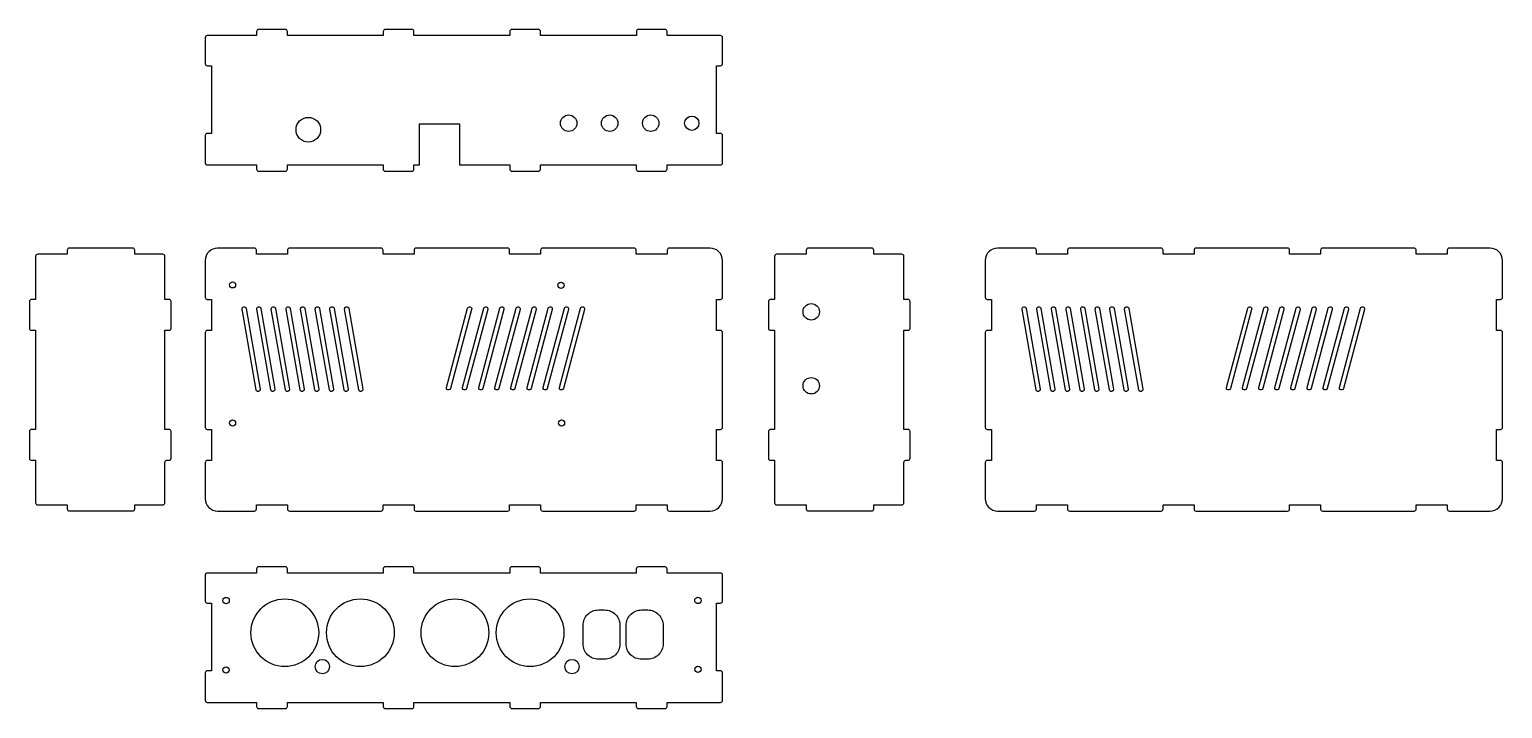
# Model space of a CAD drawing. Header units: millimetres. Extents: x -95 to 623, y -131 to 200.
import ezdxf

# ---------------------------------------------------------------- set-up
doc = ezdxf.new("R2010")
doc.units = ezdxf.units.MM
doc.layers.get('0').update_dxf_attribs({"linetype": 'CONTINUOUS'})

msp = doc.modelspace()

# ---------------------------------------------------------------- linework, layer by layer
for points in [[(214.65, 130.92, 0.414214), (215.65, 131.92), (215.65, 133.92), (241.65, 133.92, 0.414214), (242.65, 134.92), (242.65, 148.28, 0.414214), (241.65, 149.28), (239.66, 149.28), (239.66, 182.28), (241.65, 182.28, 0.414214), (242.65, 183.28), (242.65, 195.92, 0.414214), (241.65, 196.92), (215.67, 196.92), (215.67, 198.92, 0.414214), (214.67, 199.92), (201.67, 199.92, 0.414214), (200.67, 198.92), (200.67, 196.92), (154, 196.92), (154, 198.92, 0.414214), (153, 199.92), (140, 199.92, 0.414214), (139, 198.92), (139, 196.92), (92.33, 196.92), (92.33, 198.92, 0.414214), (91.33, 199.92), (78.33, 199.92, 0.414214), (77.33, 198.92), (77.33, 196.92), (30.67, 196.92), (30.67, 198.92, 0.414214), (29.67, 199.92), (16.67, 199.92, 0.414214), (15.67, 198.92), (15.67, 196.92), (-8.34, 196.92, 0.414214), (-9.34, 195.92), (-9.34, 183.28, 0.414214), (-8.34, 182.28), (-6.34, 182.28), (-6.34, 149.28), (-8.34, 149.28, 0.414214), (-9.34, 148.28), (-9.34, 134.92, 0.414214), (-8.34, 133.92), (15.65, 133.92), (15.65, 131.92, 0.414214), (16.65, 130.92), (29.65, 130.92, 0.414214), (30.65, 131.92), (30.65, 133.92), (77.32, 133.92), (77.32, 131.92, 0.414214), (78.32, 130.92), (91.32, 130.92, 0.414214), (92.32, 131.92), (92.32, 133.92), (95.06, 133.92), (95.06, 153.92), (114.57, 153.92), (114.57, 133.92), (138.99, 133.92), (138.99, 131.92, 0.414214), (139.99, 130.92), (152.99, 130.92, 0.414214), (153.99, 131.92), (153.99, 133.92), (200.65, 133.92), (200.65, 131.92, 0.414214), (201.65, 130.92)], [(-76.57, -33.57, 0.414214), (-75.57, -34.57), (-44.67, -34.57, 0.414214), (-43.67, -33.57), (-43.67, -31.57), (-30, -31.57, 0.414214), (-29, -30.57), (-29, -10.88, -0.414214), (-28, -9.88), (-27, -9.88, 0.414214), (-26, -8.88), (-26, 4.12, 0.414214), (-27, 5.12), (-29, 5.12), (-29, 53.43), (-27, 53.43, 0.414214), (-26, 54.43), (-26, 67.43, 0.414214), (-27, 68.43), (-29, 68.43), (-29, 89.43, 0.414214), (-30, 90.43), (-43.67, 90.43), (-43.67, 92.42, 0.414214), (-44.67, 93.42), (-75.57, 93.42, 0.414214), (-76.57, 92.42), (-76.57, 90.43), (-90.99, 90.43, 0.414214), (-91.99, 89.43), (-91.99, 68.43), (-93.99, 68.43, 0.414214), (-94.99, 67.43), (-94.99, 54.43, 0.414214), (-93.99, 53.43), (-91.99, 53.43), (-91.99, 5.12), (-93.99, 5.12, 0.414214), (-94.99, 4.12), (-94.99, -8.88, 0.414214), (-93.99, -9.88), (-91.99, -9.88), (-91.99, -30.57, 0.414214), (-90.99, -31.57), (-76.57, -31.57)], [(-8.35, -9.94, 0.414214), (-9.35, -10.94), (-9.35, -28.58, 0.414214), (-3.35, -34.58), (14.6, -34.58, 0.414214), (15.6, -33.58), (15.6, -31.57), (30.7, -31.57), (30.7, -33.58, 0.414214), (31.7, -34.58), (76.27, -34.58, 0.414214), (77.27, -33.58), (77.27, -31.57), (92.37, -31.57), (92.37, -33.58, 0.414214), (93.37, -34.58), (137.94, -34.58, 0.414214), (138.94, -33.58), (138.94, -31.57), (154.04, -31.57), (154.04, -33.58, 0.414214), (155.04, -34.58), (199.6, -34.58, 0.414214), (200.6, -33.58), (200.6, -31.57), (215.7, -31.57), (215.7, -33.58, 0.414214), (216.7, -34.58), (236.65, -34.58, 0.414214), (242.65, -28.58), (242.65, -10.94, 0.414214), (241.65, -9.94), (239.65, -9.94), (239.65, 5.16), (241.65, 5.16, 0.414214), (242.65, 6.16), (242.65, 52.37, 0.414214), (241.65, 53.37), (239.65, 53.37), (239.65, 68.47), (241.65, 68.47, 0.414214), (242.65, 69.47), (242.65, 87.42, 0.414214), (236.65, 93.42), (216.7, 93.42, 0.414214), (215.7, 92.42), (215.7, 90.42), (200.6, 90.42), (200.6, 92.42, 0.414214), (199.6, 93.42), (155.04, 93.42, 0.414214), (154.04, 92.42), (154.04, 90.42), (138.94, 90.42), (138.94, 92.42, 0.414214), (137.94, 93.42), (93.37, 93.42, 0.414214), (92.37, 92.42), (92.37, 90.42), (77.27, 90.42), (77.27, 92.42, 0.414214), (76.27, 93.42), (31.7, 93.42, 0.414214), (30.7, 92.42), (30.7, 90.42), (15.6, 90.42), (15.6, 92.42, 0.414214), (14.6, 93.42), (-3.35, 93.42, 0.414214), (-9.35, 87.42), (-9.35, 69.47, 0.414214), (-8.35, 68.47), (-6.35, 68.47), (-6.35, 53.37), (-8.35, 53.37, 0.414214), (-9.35, 52.37), (-9.35, 6.16, 0.414214), (-8.35, 5.16), (-6.35, 5.16), (-6.35, -9.94)], [(284.43, 93.42, 0.414214), (283.43, 92.42), (283.43, 90.43), (269.01, 90.43, 0.414214), (268.01, 89.43), (268.01, 68.43), (266.01, 68.43, 0.414214), (265.01, 67.43), (265.01, 54.43, 0.414214), (266.01, 53.43), (268.01, 53.43), (268.01, 5.12), (266.01, 5.12, 0.414214), (265.01, 4.12), (265.01, -8.88, 0.414214), (266.01, -9.88), (268.01, -9.88), (268.01, -30.57, 0.414214), (269.01, -31.57), (283.43, -31.57), (283.43, -33.57, 0.414214), (284.43, -34.57), (315.33, -34.57, 0.414214), (316.33, -33.57), (316.33, -31.57), (330, -31.57, 0.414214), (331, -30.57), (331, -10.88, -0.414214), (332, -9.88), (333, -9.88, 0.414214), (334, -8.88), (334, 4.12, 0.414214), (333, 5.12), (331, 5.12), (331, 53.43), (333, 53.43, 0.414214), (334, 54.43), (334, 67.43, 0.414214), (333, 68.43), (331, 68.43), (331, 89.43, 0.414214), (330, 90.43), (316.33, 90.43), (316.33, 92.42, 0.414214), (315.33, 93.42)], [(371.65, -9.94, 0.414214), (370.65, -10.94), (370.65, -28.58, 0.414214), (376.65, -34.58), (394.6, -34.58, 0.414214), (395.6, -33.58), (395.6, -31.57), (410.7, -31.57), (410.7, -33.58, 0.414214), (411.7, -34.58), (456.27, -34.58, 0.414214), (457.27, -33.58), (457.27, -31.57), (472.37, -31.57), (472.37, -33.58, 0.414214), (473.37, -34.58), (517.94, -34.58, 0.414214), (518.94, -33.58), (518.94, -31.57), (534.04, -31.57), (534.04, -33.58, 0.414214), (535.04, -34.58), (579.6, -34.58, 0.414214), (580.6, -33.58), (580.6, -31.57), (595.7, -31.57), (595.7, -33.58, 0.414214), (596.7, -34.58), (616.65, -34.58, 0.414214), (622.65, -28.58), (622.65, -10.94, 0.414214), (621.65, -9.94), (619.65, -9.94), (619.65, 5.16), (621.65, 5.16, 0.414214), (622.65, 6.16), (622.65, 52.37, 0.414214), (621.65, 53.37), (619.65, 53.37), (619.65, 68.47), (621.65, 68.47, 0.414214), (622.65, 69.47), (622.65, 87.42, 0.414214), (616.65, 93.42), (596.7, 93.42, 0.414214), (595.7, 92.42), (595.7, 90.42), (580.6, 90.42), (580.6, 92.42, 0.414214), (579.6, 93.42), (535.04, 93.42, 0.414214), (534.04, 92.42), (534.04, 90.42), (518.94, 90.42), (518.94, 92.42, 0.414214), (517.94, 93.42), (473.37, 93.42, 0.414214), (472.37, 92.42), (472.37, 90.42), (457.27, 90.42), (457.27, 92.42, 0.414214), (456.27, 93.42), (411.7, 93.42, 0.414214), (410.7, 92.42), (410.7, 90.42), (395.6, 90.42), (395.6, 92.42, 0.414214), (394.6, 93.42), (376.65, 93.42, 0.414214), (370.65, 87.42), (370.65, 69.47, 0.414214), (371.65, 68.47), (373.65, 68.47), (373.65, 53.37), (371.65, 53.37, 0.414214), (370.65, 52.37), (370.65, 6.16, 0.414214), (371.65, 5.16), (373.65, 5.16), (373.65, -9.94)], [(10.53, 64.08), (17.45, 24.82, -1.000314), (15.45, 24.47), (8.56, 63.73, -0.999686)], [(17.67, 64.08), (24.59, 24.82, -1.000314), (22.6, 24.47), (15.7, 63.73, -0.999686)], [(24.81, 64.08), (31.73, 24.82, -1.000314), (29.74, 24.47), (22.84, 63.73, -0.999686)], [(31.95, 64.08), (38.88, 24.82, -1.000314), (36.88, 24.47), (29.99, 63.73, -0.999686)], [(39.1, 64.08), (46.02, 24.82, -1.000314), (44.02, 24.47), (37.13, 63.73, -0.999686)], [(46.24, 64.08), (53.16, 24.82, -1.000314), (51.17, 24.47), (44.27, 63.73, -0.999686)], [(53.38, 64.08), (60.3, 24.82, -1.000314), (58.31, 24.47), (51.41, 63.73, -0.999686)], [(60.53, 64.08), (67.45, 24.82, -1.000314), (65.45, 24.47), (58.56, 63.73, -0.999686)], [(120.42, 63.6), (110.1, 25.1, -1.000314), (108.15, 25.62), (118.49, 64.12, -0.999686)], [(128.28, 63.6), (117.96, 25.1, -1.000314), (116.01, 25.62), (126.35, 64.12, -0.999686)], [(136.13, 63.6), (125.82, 25.1, -1.000314), (123.86, 25.62), (134.2, 64.12, -0.999686)], [(143.99, 63.6), (133.68, 25.1, -1.000314), (131.72, 25.62), (142.06, 64.12, -0.999686)], [(151.85, 63.6), (141.53, 25.1, -1.000314), (139.58, 25.62), (149.92, 64.12, -0.999686)], [(159.71, 63.6), (149.39, 25.1, -1.000314), (147.43, 25.62), (157.77, 64.12, -0.999686)], [(167.56, 63.6), (157.25, 25.1, -1.000314), (155.29, 25.62), (165.63, 64.12, -0.999686)], [(163.15, 25.62), (173.49, 64.12, -0.999686), (175.42, 63.6), (165.1, 25.1, -1.000314)], [(390.53, 64.08), (397.45, 24.82, -1.000314), (395.45, 24.47), (388.56, 63.73, -0.999686)], [(397.67, 64.08), (404.59, 24.82, -1.000314), (402.6, 24.47), (395.7, 63.73, -0.999686)], [(404.81, 64.08), (411.73, 24.82, -1.000314), (409.74, 24.47), (402.84, 63.73, -0.999686)], [(411.95, 64.08), (418.88, 24.82, -1.000314), (416.88, 24.47), (409.99, 63.73, -0.999686)], [(419.1, 64.08), (426.02, 24.82, -1.000314), (424.02, 24.47), (417.13, 63.73, -0.999686)], [(426.24, 64.08), (433.16, 24.82, -1.000314), (431.17, 24.47), (424.27, 63.73, -0.999686)], [(433.38, 64.08), (440.3, 24.82, -1.000314), (438.31, 24.47), (431.41, 63.73, -0.999686)], [(440.53, 64.08), (447.45, 24.82, -1.000314), (445.45, 24.47), (438.56, 63.73, -0.999686)], [(500.42, 63.6), (490.1, 25.1, -1.000314), (488.15, 25.62), (498.49, 64.12, -0.999686)], [(508.28, 63.6), (497.96, 25.1, -1.000314), (496.01, 25.62), (506.35, 64.12, -0.999686)], [(516.13, 63.6), (505.82, 25.1, -1.000314), (503.86, 25.62), (514.2, 64.12, -0.999686)], [(523.99, 63.6), (513.68, 25.1, -1.000314), (511.72, 25.62), (522.06, 64.12, -0.999686)], [(531.85, 63.6), (521.53, 25.1, -1.000314), (519.58, 25.62), (529.92, 64.12, -0.999686)], [(539.71, 63.6), (529.39, 25.1, -1.000314), (527.43, 25.62), (537.77, 64.12, -0.999686)], [(547.56, 63.6), (537.25, 25.1, -1.000314), (535.29, 25.62), (545.63, 64.12, -0.999686)], [(543.15, 25.62), (553.49, 64.12, -0.999686), (555.42, 63.6), (545.1, 25.1, -1.000314)], [(241.65, -79.41, 0.414214), (242.65, -78.41), (242.65, -65.77, 0.414214), (241.65, -64.77), (215.66, -64.77), (215.66, -62.77, 0.414214), (214.69, -61.8), (201.66, -61.8, 0.414214), (200.66, -62.8), (200.66, -64.77), (153.99, -64.77), (153.99, -62.74, 0.414214), (152.99, -61.74), (140.02, -61.74, 0.414214), (138.99, -62.77), (138.99, -64.77), (92.32, -64.77), (92.32, -62.77, 0.414214), (91.32, -61.77), (78.32, -61.77, 0.414214), (77.32, -62.77), (77.32, -64.77), (30.65, -64.77), (30.65, -62.77, 0.414214), (29.65, -61.77), (16.65, -61.77, 0.414214), (15.65, -62.77), (15.65, -64.77), (-8.35, -64.77, 0.414214), (-9.35, -65.77), (-9.35, -78.41, 0.414214), (-8.35, -79.41), (-6.34, -79.41), (-6.34, -112.41), (-8.35, -112.41, 0.414214), (-9.35, -113.41), (-9.35, -126.77, 0.414214), (-8.35, -127.77), (15.66, -127.77), (15.66, -129.77, 0.414214), (16.66, -130.77), (29.66, -130.77, 0.414214), (30.66, -129.77), (30.66, -127.77), (77.32, -127.77), (77.32, -129.77, 0.414214), (78.32, -130.77), (91.32, -130.77, 0.414214), (92.32, -129.77), (92.32, -127.77), (138.99, -127.77), (138.99, -129.77, 0.414214), (139.99, -130.77), (152.99, -130.77, 0.414214), (153.99, -129.77), (153.99, -127.77), (200.66, -127.77), (200.66, -129.77, 0.414214), (201.66, -130.77), (214.66, -130.77, 0.414214), (215.66, -129.77), (215.66, -127.77), (241.65, -127.77, 0.414214), (242.65, -126.77), (242.65, -113.41, 0.414214), (241.65, -112.41), (239.66, -112.41), (239.66, -79.41)], [(185.2, -106.77), (182.2, -106.77, -0.414214), (174.7, -99.27), (174.7, -90.27, -0.414214), (182.2, -82.77), (185.2, -82.77, -0.414214), (192.7, -90.27), (192.7, -99.27, -0.414214)], [(195.7, -99.27), (195.7, -90.27, -0.414214), (203.2, -82.77), (206.2, -82.77, -0.414214), (213.7, -90.27), (213.7, -99.27, -0.414214), (206.2, -106.77), (203.2, -106.77, -0.414214)]]:
    msp.add_lwpolyline(points, format="xyb", close=True)
for centre, radius in [((167.69, 154.28), 4), ((187.69, 154.28), 4), ((207.69, 154.28), 4), ((40.87, 151.11), 6), ((227.69, 154.28), 3.5), ((3.96, 75.55), 1.5), ((163.98, 75.29), 1.5), ((285.86, 62.41), 4), ((285.86, 26.41), 4), ((3.96, 8.24), 1.5), ((164.23, 8.24), 1.5), ((0.8, -78.17), 1.55), ((29.41, -93.86), 16.5), ((66.24, -93.86), 16.5), ((112.28, -93.86), 16.5), ((148.9, -93.86), 16.5), ((230.67, -78.15), 1.55), ((47.69, -110.35), 3.5), ((169.33, -110.36), 3.5), ((0.76, -112.03), 1.55), ((230.68, -111.67), 1.55)]:
    msp.add_circle(centre, radius)

doc.saveas('drawing.dxf')
